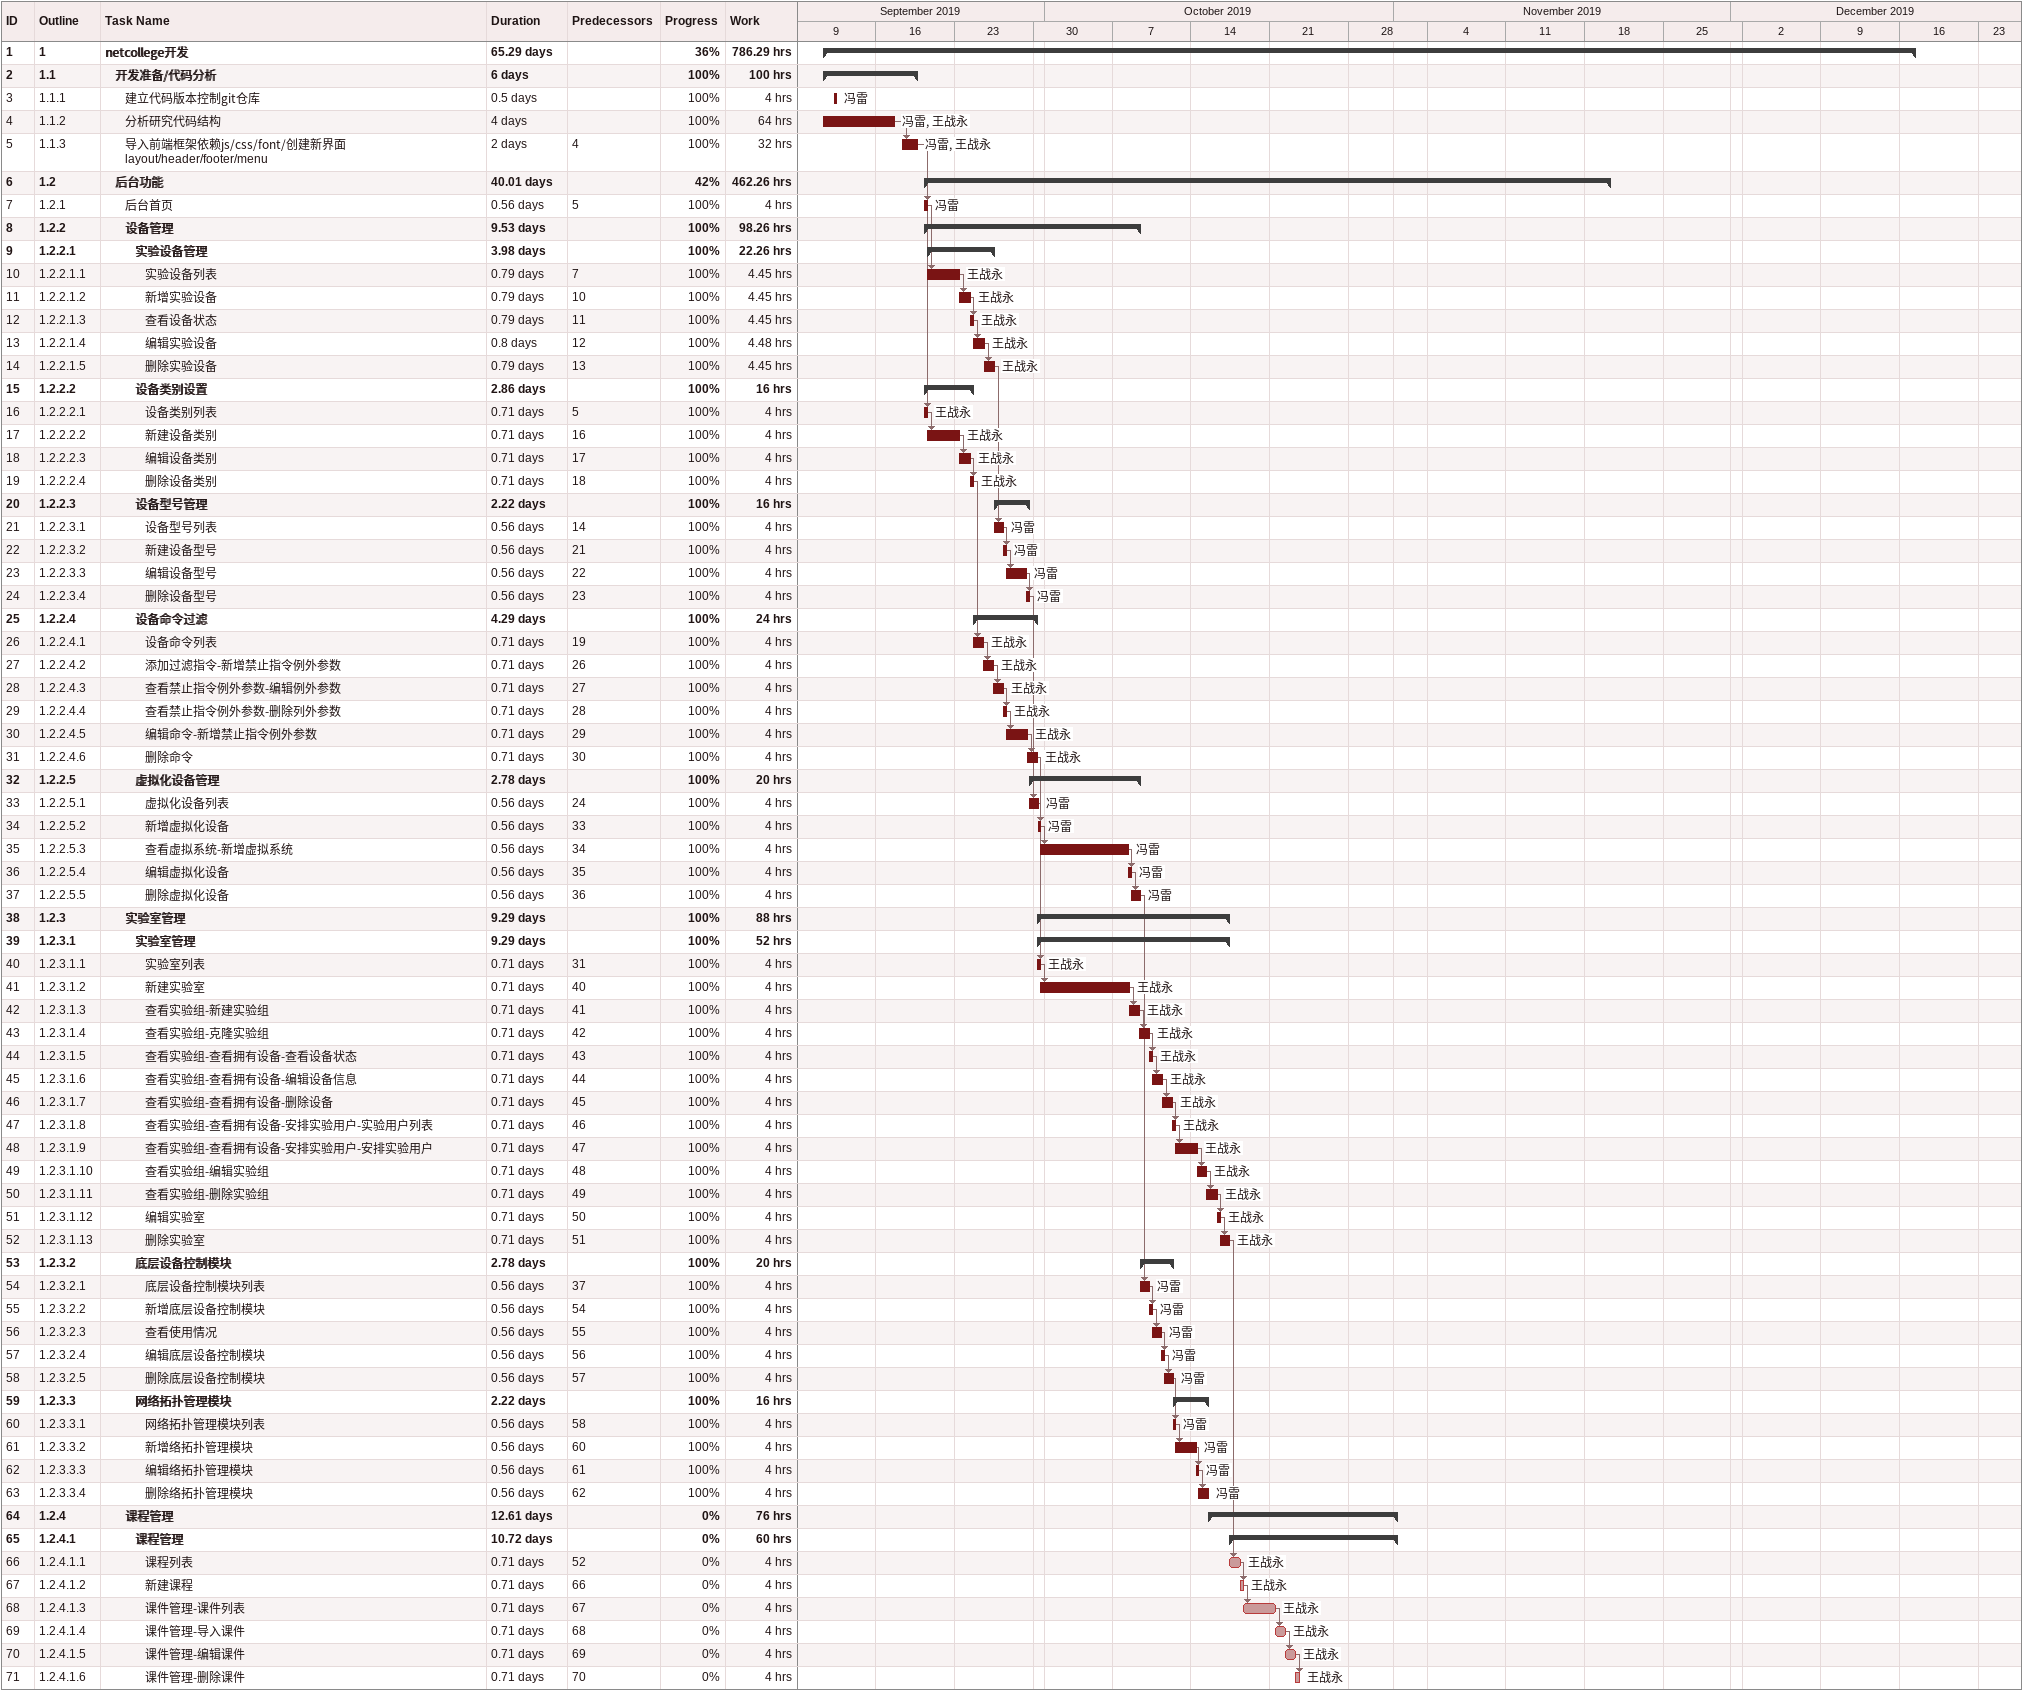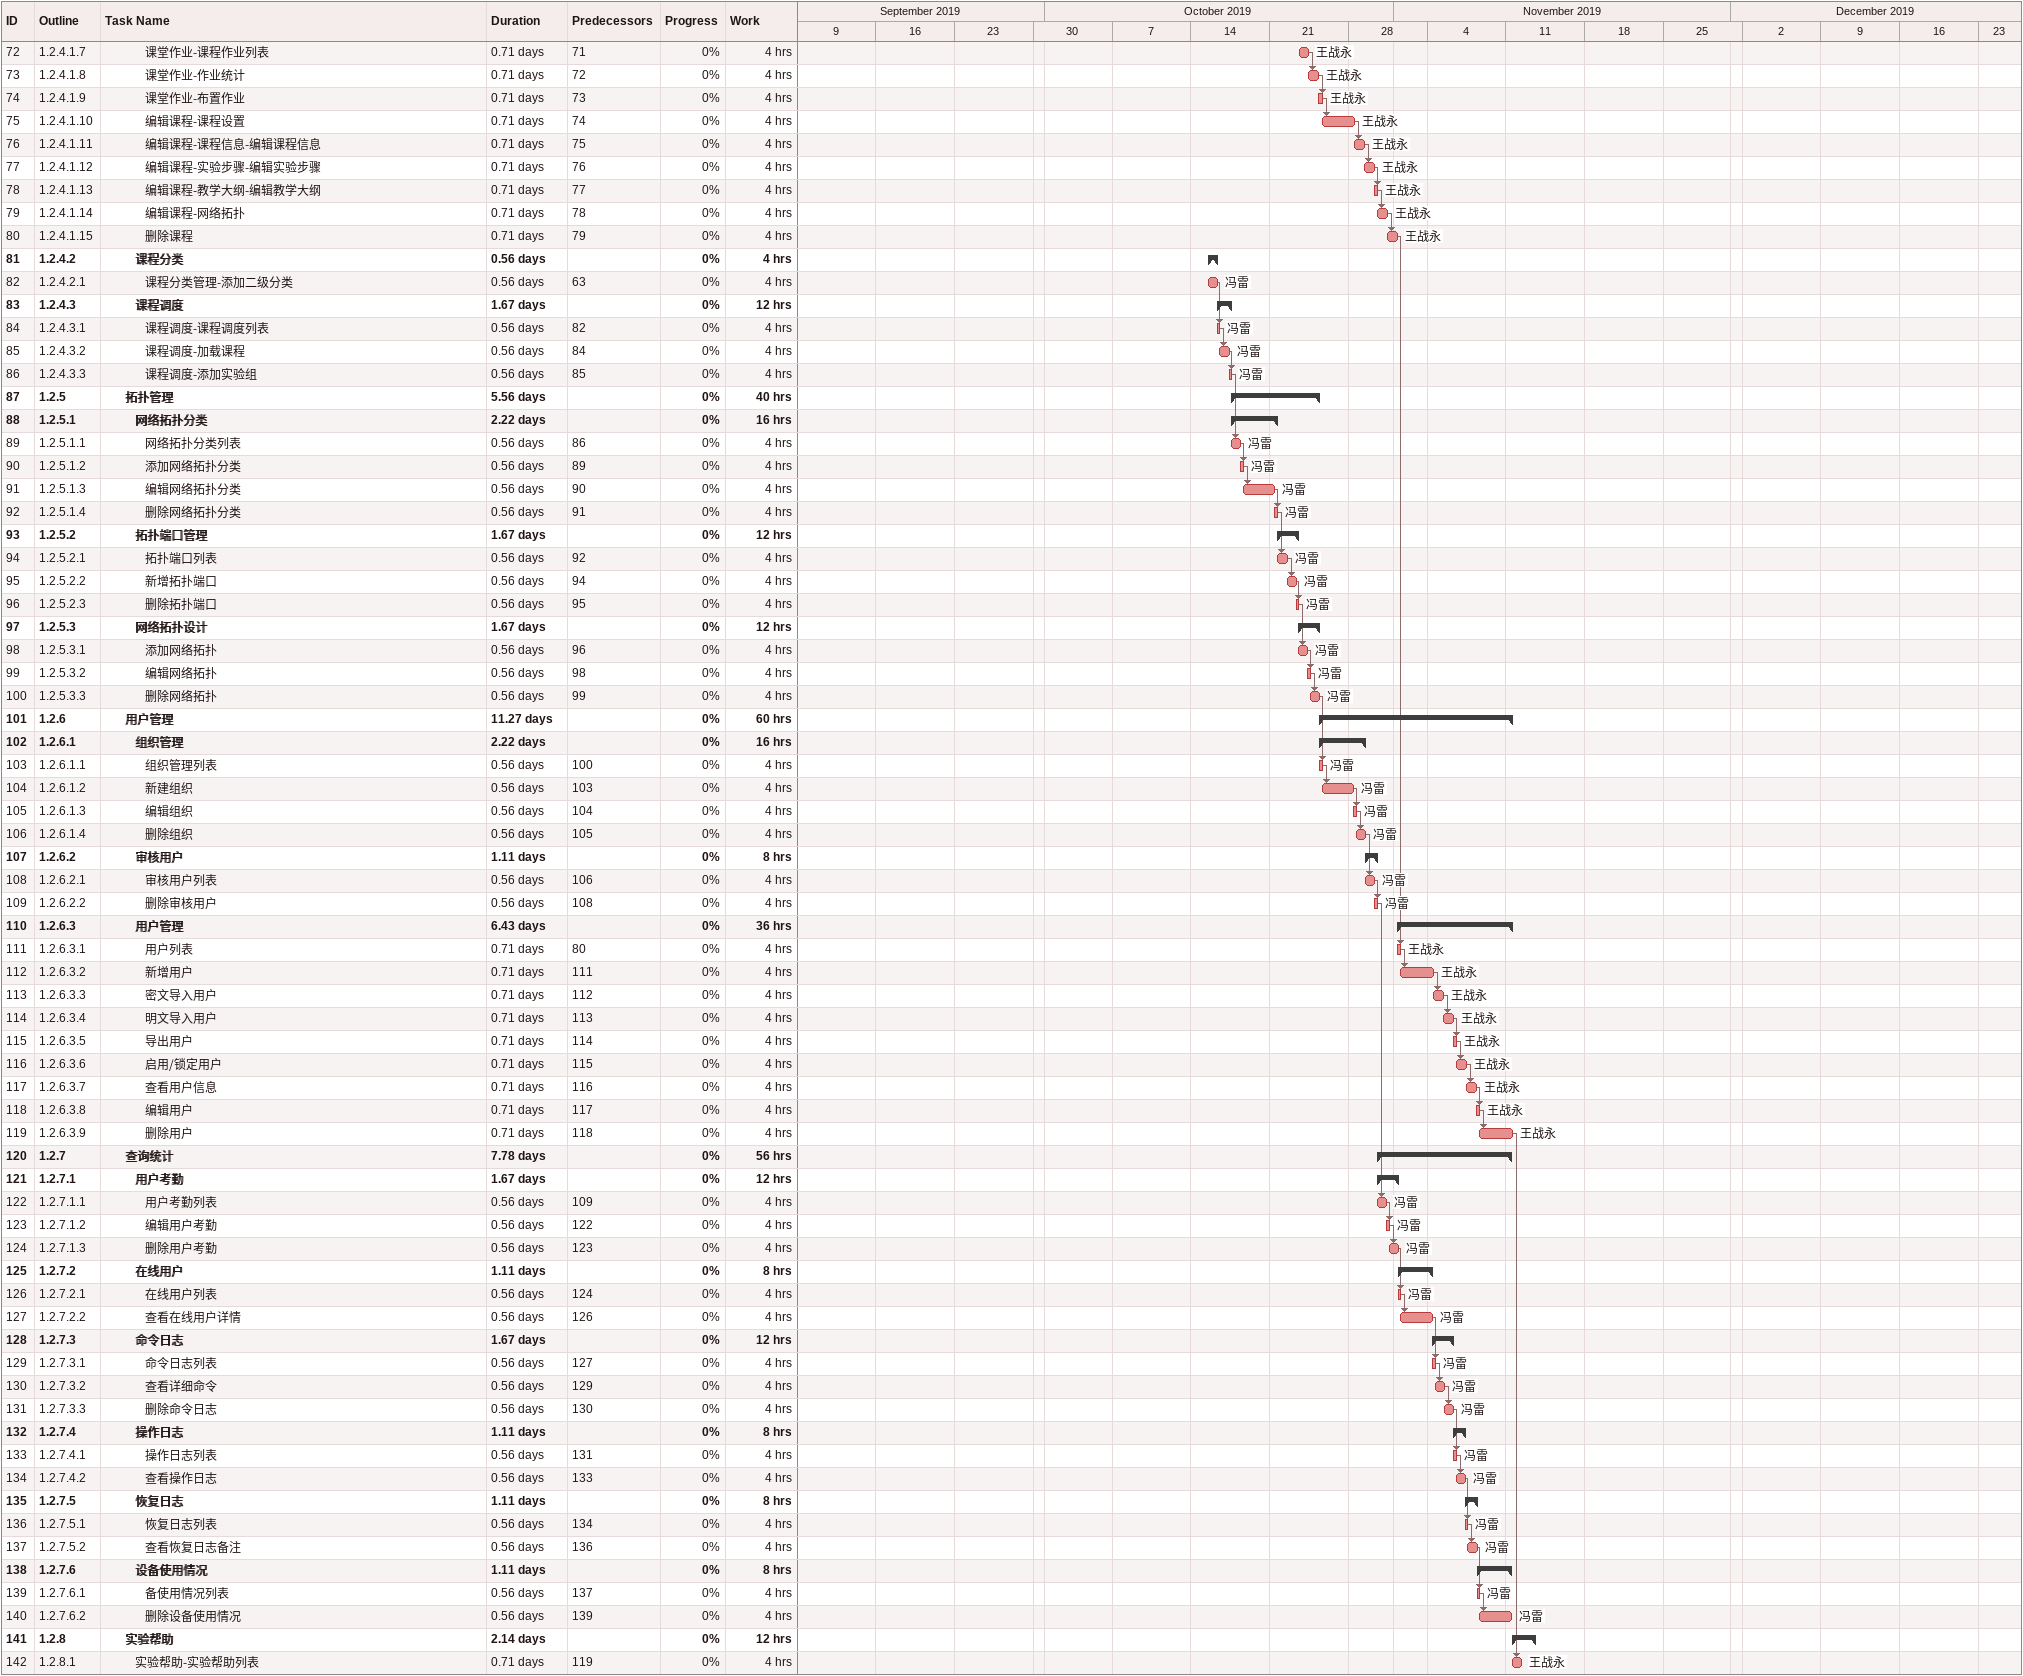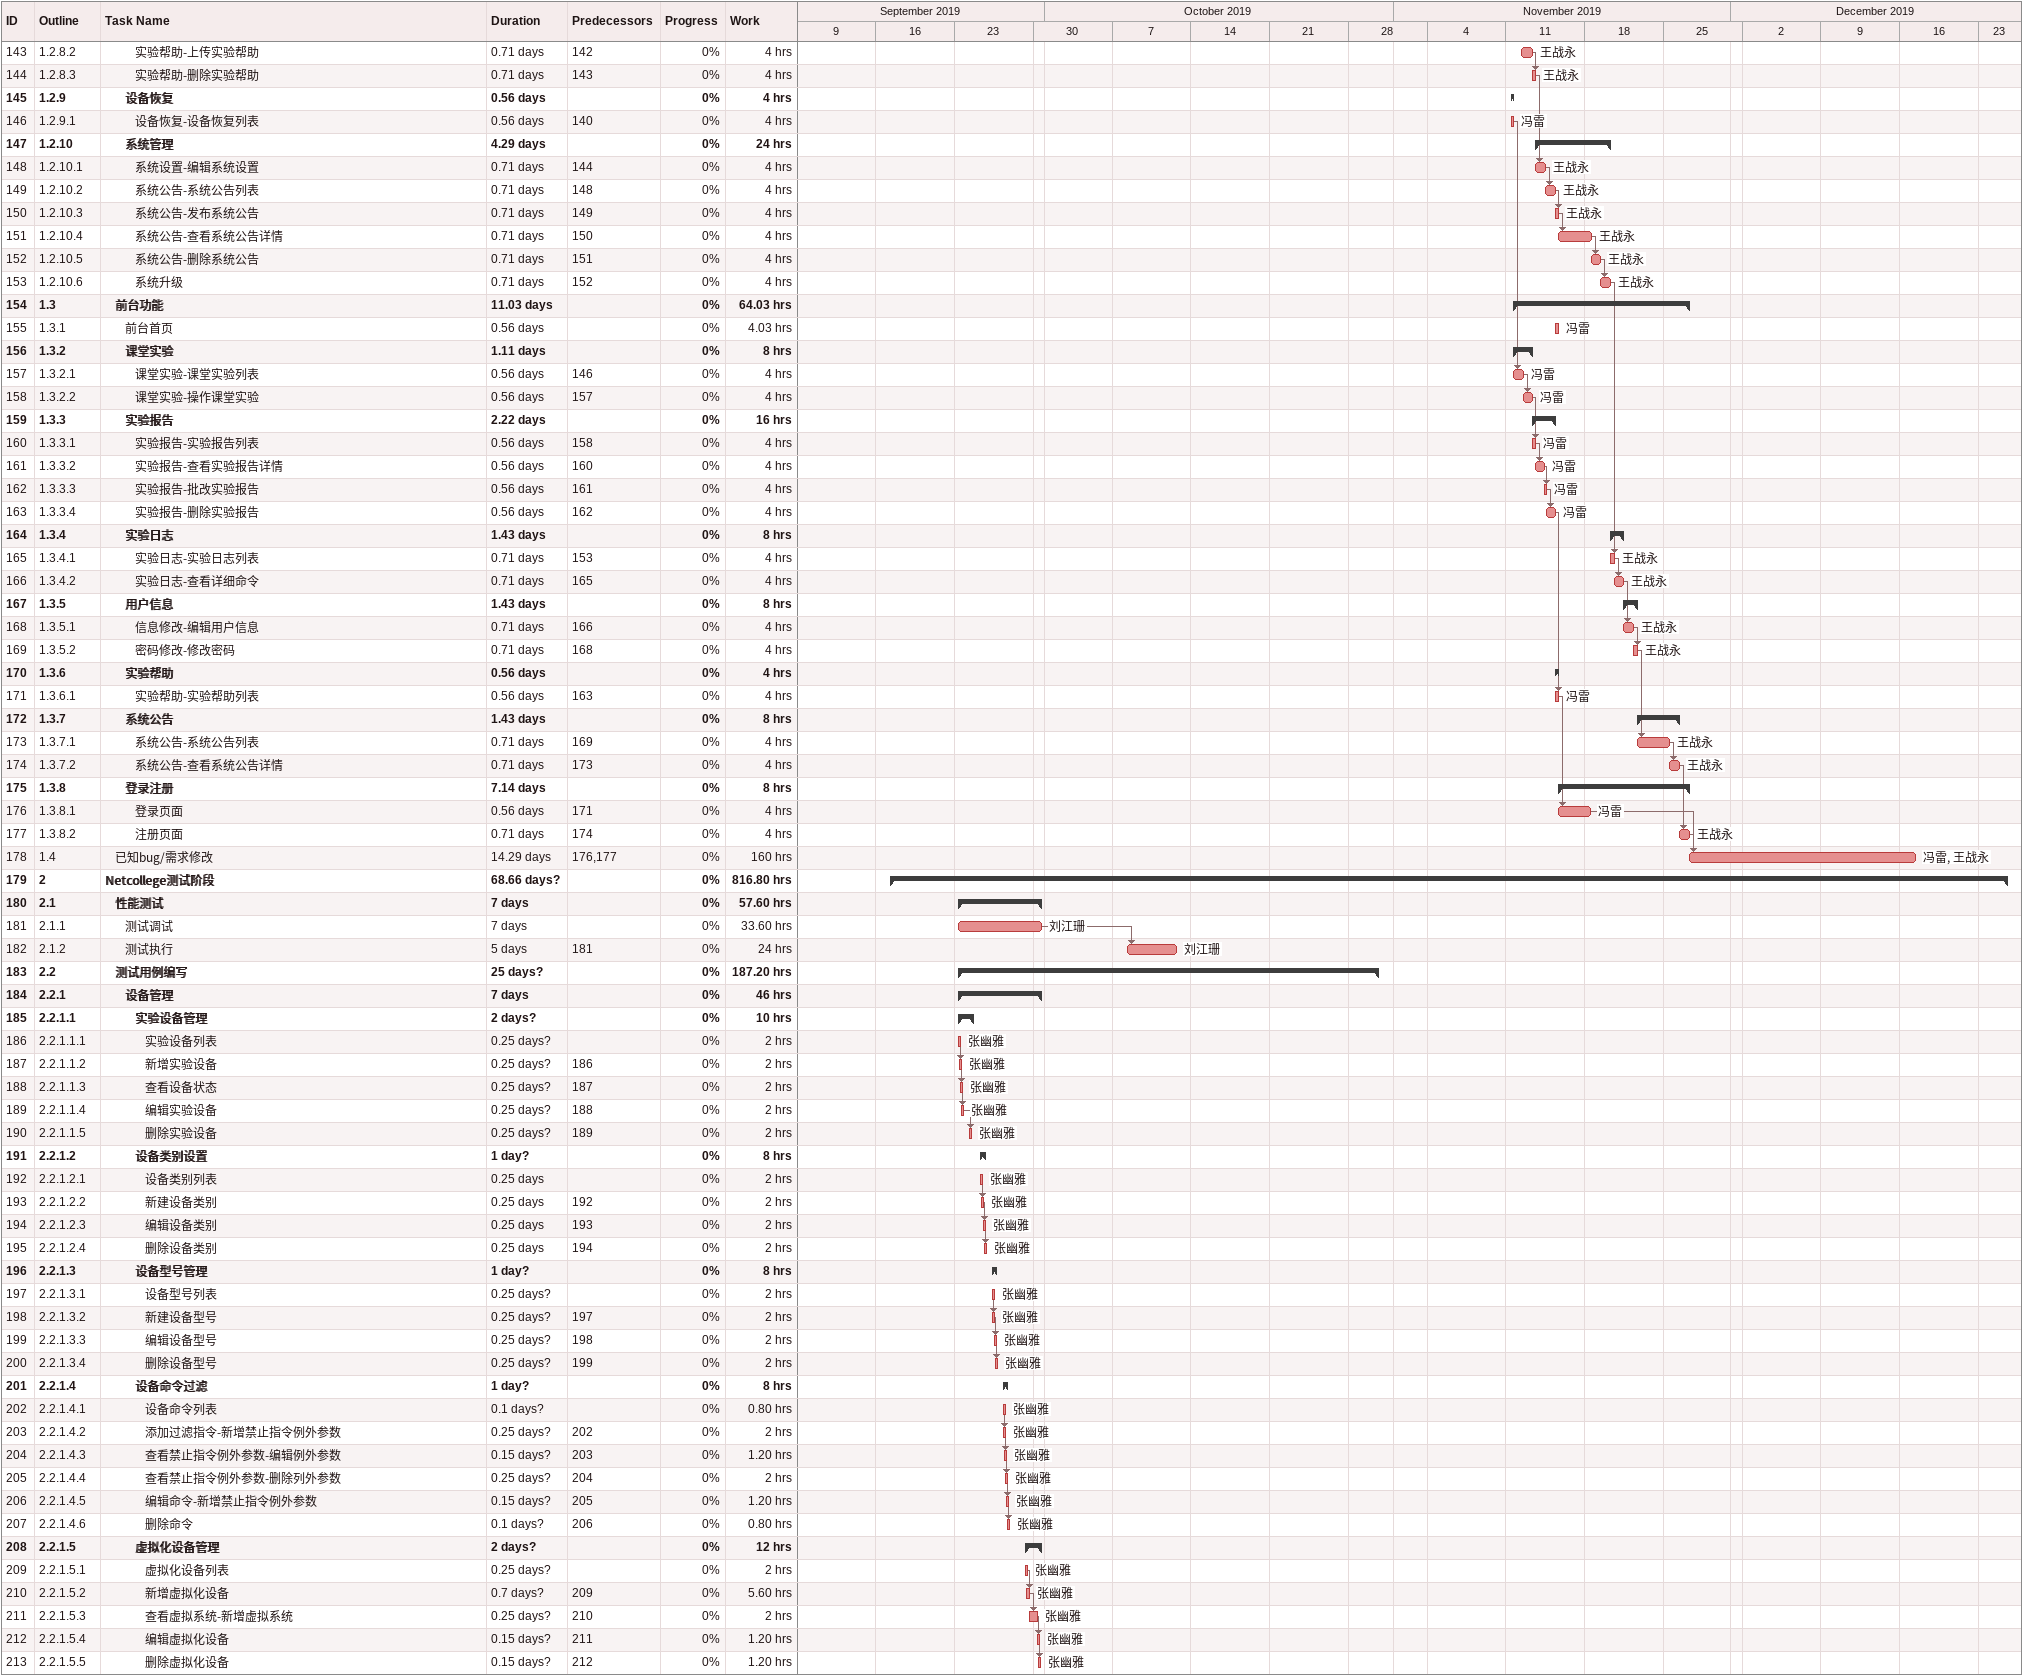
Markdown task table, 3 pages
| ID | WBS | Task | Duration | Start | Finish | Predecessors | Resources | % complete | Work (h) |
|---|---|---|---|---|---|---|---|---|---|
| 1 | 1 | **netcollege开发** | 65.29d | 2019-09-11 | 2019-12-17 |  |  | 36 | 786.29 |
| 2 | 1.1 | **开发准备/代码分析** | 6d | 2019-09-11 | 2019-09-19 |  |  | 100 | 100 |
| 3 | 1.1.1 | 建立代码版本控制git仓库 | 0.5d | 2019-09-12 | 2019-09-12 |  | 冯雷 | 100 | 4 |
| 4 | 1.1.2 | 分析研究代码结构 | 4d | 2019-09-11 | 2019-09-17 |  | 冯雷, 王战永 | 100 | 64 |
| 5 | 1.1.3 | 导入前端框架依赖js/css/font/创建新界面layout/header/footer/menu | 2d | 2019-09-18 | 2019-09-19 | 4 | 冯雷, 王战永 | 100 | 32 |
| 6 | 1.2 | **后台功能** | 40.01d | 2019-09-20 | 2019-11-20 |  |  | 42 | 462.26 |
| 7 | 1.2.1 | 后台首页 | 0.56d | 2019-09-20 | 2019-09-20 | 5 | 冯雷 | 100 | 4 |
| 8 | 1.2.2 | **设备管理** | 9.53d | 2019-09-20 | 2019-10-09 |  |  | 100 | 98.26 |
| 9 | 1.2.2.1 | **实验设备管理** | 3.98d | 2019-09-20 | 2019-09-26 |  |  | 100 | 22.26 |
| 10 | 1.2.2.1.1 | 实验设备列表 | 0.79d | 2019-09-20 | 2019-09-23 | 7 | 王战永 | 100 | 4.45 |
| 11 | 1.2.2.1.2 | 新增实验设备 | 0.79d | 2019-09-23 | 2019-09-24 | 10 | 王战永 | 100 | 4.45 |
| 12 | 1.2.2.1.3 | 查看设备状态 | 0.79d | 2019-09-24 | 2019-09-24 | 11 | 王战永 | 100 | 4.45 |
| 13 | 1.2.2.1.4 | 编辑实验设备 | 0.8d | 2019-09-24 | 2019-09-25 | 12 | 王战永 | 100 | 4.48 |
| 14 | 1.2.2.1.5 | 删除实验设备 | 0.79d | 2019-09-25 | 2019-09-26 | 13 | 王战永 | 100 | 4.45 |
| 15 | 1.2.2.2 | **设备类别设置** | 2.86d | 2019-09-20 | 2019-09-24 |  |  | 100 | 16 |
| 16 | 1.2.2.2.1 | 设备类别列表 | 0.71d | 2019-09-20 | 2019-09-20 | 5 | 王战永 | 100 | 4 |
| 17 | 1.2.2.2.2 | 新建设备类别 | 0.71d | 2019-09-20 | 2019-09-23 | 16 | 王战永 | 100 | 4 |
| 18 | 1.2.2.2.3 | 编辑设备类别 | 0.71d | 2019-09-23 | 2019-09-24 | 17 | 王战永 | 100 | 4 |
| 19 | 1.2.2.2.4 | 删除设备类别 | 0.71d | 2019-09-24 | 2019-09-24 | 18 | 王战永 | 100 | 4 |
| 20 | 1.2.2.3 | **设备型号管理** | 2.22d | 2019-09-26 | 2019-09-29 |  |  | 100 | 16 |
| 21 | 1.2.2.3.1 | 设备型号列表 | 0.56d | 2019-09-26 | 2019-09-27 | 14 | 冯雷 | 100 | 4 |
| 22 | 1.2.2.3.2 | 新建设备型号 | 0.56d | 2019-09-27 | 2019-09-27 | 21 | 冯雷 | 100 | 4 |
| 23 | 1.2.2.3.3 | 编辑设备型号 | 0.56d | 2019-09-27 | 2019-09-29 | 22 | 冯雷 | 100 | 4 |
| 24 | 1.2.2.3.4 | 删除设备型号 | 0.56d | 2019-09-29 | 2019-09-29 | 23 | 冯雷 | 100 | 4 |
| 25 | 1.2.2.4 | **设备命令过滤** | 4.29d | 2019-09-24 | 2019-09-30 |  |  | 100 | 24 |
| 26 | 1.2.2.4.1 | 设备命令列表 | 0.71d | 2019-09-24 | 2019-09-25 | 19 | 王战永 | 100 | 4 |
| 27 | 1.2.2.4.2 | 添加过滤指令-新增禁止指令例外参数 | 0.71d | 2019-09-25 | 2019-09-26 | 26 | 王战永 | 100 | 4 |
| 28 | 1.2.2.4.3 | 查看禁止指令例外参数-编辑例外参数 | 0.71d | 2019-09-26 | 2019-09-27 | 27 | 王战永 | 100 | 4 |
| 29 | 1.2.2.4.4 | 查看禁止指令例外参数-删除列外参数 | 0.71d | 2019-09-27 | 2019-09-27 | 28 | 王战永 | 100 | 4 |
| 30 | 1.2.2.4.5 | 编辑命令-新增禁止指令例外参数 | 0.71d | 2019-09-27 | 2019-09-29 | 29 | 王战永 | 100 | 4 |
| 31 | 1.2.2.4.6 | 删除命令 | 0.71d | 2019-09-29 | 2019-09-30 | 30 | 王战永 | 100 | 4 |
| 32 | 1.2.2.5 | **虚拟化设备管理** | 2.78d | 2019-09-29 | 2019-10-09 |  |  | 100 | 20 |
| 33 | 1.2.2.5.1 | 虚拟化设备列表 | 0.56d | 2019-09-29 | 2019-09-30 | 24 | 冯雷 | 100 | 4 |
| 34 | 1.2.2.5.2 | 新增虚拟化设备 | 0.56d | 2019-09-30 | 2019-09-30 | 33 | 冯雷 | 100 | 4 |
| 35 | 1.2.2.5.3 | 查看虚拟系统-新增虚拟系统 | 0.56d | 2019-09-30 | 2019-10-08 | 34 | 冯雷 | 100 | 4 |
| 36 | 1.2.2.5.4 | 编辑虚拟化设备 | 0.56d | 2019-10-08 | 2019-10-08 | 35 | 冯雷 | 100 | 4 |
| 37 | 1.2.2.5.5 | 删除虚拟化设备 | 0.56d | 2019-10-08 | 2019-10-09 | 36 | 冯雷 | 100 | 4 |
| 38 | 1.2.3 | **实验室管理** | 9.29d | 2019-09-30 | 2019-10-17 |  |  | 100 | 88 |
| 39 | 1.2.3.1 | **实验室管理** | 9.29d | 2019-09-30 | 2019-10-17 |  |  | 100 | 52 |
| 40 | 1.2.3.1.1 | 实验室列表 | 0.71d | 2019-09-30 | 2019-09-30 | 31 | 王战永 | 100 | 4 |
| 41 | 1.2.3.1.2 | 新建实验室 | 0.71d | 2019-09-30 | 2019-10-08 | 40 | 王战永 | 100 | 4 |
| 42 | 1.2.3.1.3 | 查看实验组-新建实验组 | 0.71d | 2019-10-08 | 2019-10-09 | 41 | 王战永 | 100 | 4 |
| 43 | 1.2.3.1.4 | 查看实验组-克隆实验组 | 0.71d | 2019-10-09 | 2019-10-10 | 42 | 王战永 | 100 | 4 |
| 44 | 1.2.3.1.5 | 查看实验组-查看拥有设备-查看设备状态 | 0.71d | 2019-10-10 | 2019-10-10 | 43 | 王战永 | 100 | 4 |
| 45 | 1.2.3.1.6 | 查看实验组-查看拥有设备-编辑设备信息 | 0.71d | 2019-10-10 | 2019-10-11 | 44 | 王战永 | 100 | 4 |
| 46 | 1.2.3.1.7 | 查看实验组-查看拥有设备-删除设备 | 0.71d | 2019-10-11 | 2019-10-12 | 45 | 王战永 | 100 | 4 |
| 47 | 1.2.3.1.8 | 查看实验组-查看拥有设备-安排实验用户-实验用户列表 | 0.71d | 2019-10-12 | 2019-10-12 | 46 | 王战永 | 100 | 4 |
| 48 | 1.2.3.1.9 | 查看实验组-查看拥有设备-安排实验用户-安排实验用户 | 0.71d | 2019-10-12 | 2019-10-14 | 47 | 王战永 | 100 | 4 |
| 49 | 1.2.3.1.10 | 查看实验组-编辑实验组 | 0.71d | 2019-10-14 | 2019-10-15 | 48 | 王战永 | 100 | 4 |
| 50 | 1.2.3.1.11 | 查看实验组-删除实验组 | 0.71d | 2019-10-15 | 2019-10-16 | 49 | 王战永 | 100 | 4 |
| 51 | 1.2.3.1.12 | 编辑实验室 | 0.71d | 2019-10-16 | 2019-10-16 | 50 | 王战永 | 100 | 4 |
| 52 | 1.2.3.1.13 | 删除实验室 | 0.71d | 2019-10-16 | 2019-10-17 | 51 | 王战永 | 100 | 4 |
| 53 | 1.2.3.2 | **底层设备控制模块** | 2.78d | 2019-10-09 | 2019-10-12 |  |  | 100 | 20 |
| 54 | 1.2.3.2.1 | 底层设备控制模块列表 | 0.56d | 2019-10-09 | 2019-10-10 | 37 | 冯雷 | 100 | 4 |
| 55 | 1.2.3.2.2 | 新增底层设备控制模块 | 0.56d | 2019-10-10 | 2019-10-10 | 54 | 冯雷 | 100 | 4 |
| 56 | 1.2.3.2.3 | 查看使用情况 | 0.56d | 2019-10-10 | 2019-10-11 | 55 | 冯雷 | 100 | 4 |
| 57 | 1.2.3.2.4 | 编辑底层设备控制模块 | 0.56d | 2019-10-11 | 2019-10-11 | 56 | 冯雷 | 100 | 4 |
| 58 | 1.2.3.2.5 | 删除底层设备控制模块 | 0.56d | 2019-10-11 | 2019-10-12 | 57 | 冯雷 | 100 | 4 |
| 59 | 1.2.3.3 | **网络拓扑管理模块** | 2.22d | 2019-10-12 | 2019-10-15 |  |  | 100 | 16 |
| 60 | 1.2.3.3.1 | 网络拓扑管理模块列表 | 0.56d | 2019-10-12 | 2019-10-12 | 58 | 冯雷 | 100 | 4 |
| 61 | 1.2.3.3.2 | 新增络拓扑管理模块 | 0.56d | 2019-10-12 | 2019-10-14 | 60 | 冯雷 | 100 | 4 |
| 62 | 1.2.3.3.3 | 编辑络拓扑管理模块 | 0.56d | 2019-10-14 | 2019-10-14 | 61 | 冯雷 | 100 | 4 |
| 63 | 1.2.3.3.4 | 删除络拓扑管理模块 | 0.56d | 2019-10-14 | 2019-10-15 | 62 | 冯雷 | 100 | 4 |
| 64 | 1.2.4 | **课程管理** | 12.61d | 2019-10-15 | 2019-11-01 |  |  | 0 | 76 |
| 65 | 1.2.4.1 | **课程管理** | 10.72d | 2019-10-17 | 2019-11-01 |  |  | 0 | 60 |
| 66 | 1.2.4.1.1 | 课程列表 | 0.71d | 2019-10-17 | 2019-10-18 | 52 | 王战永 | 0 | 4 |
| 67 | 1.2.4.1.2 | 新建课程 | 0.71d | 2019-10-18 | 2019-10-18 | 66 | 王战永 | 0 | 4 |
| 68 | 1.2.4.1.3 | 课件管理-课件列表 | 0.71d | 2019-10-18 | 2019-10-21 | 67 | 王战永 | 0 | 4 |
| 69 | 1.2.4.1.4 | 课件管理-导入课件 | 0.71d | 2019-10-21 | 2019-10-22 | 68 | 王战永 | 0 | 4 |
| 70 | 1.2.4.1.5 | 课件管理-编辑课件 | 0.71d | 2019-10-22 | 2019-10-23 | 69 | 王战永 | 0 | 4 |
| 71 | 1.2.4.1.6 | 课件管理-删除课件 | 0.71d | 2019-10-23 | 2019-10-23 | 70 | 王战永 | 0 | 4 |
| 72 | 1.2.4.1.7 | 课堂作业-课程作业列表 | 0.71d | 2019-10-23 | 2019-10-24 | 71 | 王战永 | 0 | 4 |
| 73 | 1.2.4.1.8 | 课堂作业-作业统计 | 0.71d | 2019-10-24 | 2019-10-25 | 72 | 王战永 | 0 | 4 |
| 74 | 1.2.4.1.9 | 课堂作业-布置作业 | 0.71d | 2019-10-25 | 2019-10-25 | 73 | 王战永 | 0 | 4 |
| 75 | 1.2.4.1.10 | 编辑课程-课程设置 | 0.71d | 2019-10-25 | 2019-10-28 | 74 | 王战永 | 0 | 4 |
| 76 | 1.2.4.1.11 | 编辑课程-课程信息-编辑课程信息 | 0.71d | 2019-10-28 | 2019-10-29 | 75 | 王战永 | 0 | 4 |
| 77 | 1.2.4.1.12 | 编辑课程-实验步骤-编辑实验步骤 | 0.71d | 2019-10-29 | 2019-10-30 | 76 | 王战永 | 0 | 4 |
| 78 | 1.2.4.1.13 | 编辑课程-教学大纲-编辑教学大纲 | 0.71d | 2019-10-30 | 2019-10-30 | 77 | 王战永 | 0 | 4 |
| 79 | 1.2.4.1.14 | 编辑课程-网络拓扑 | 0.71d | 2019-10-30 | 2019-10-31 | 78 | 王战永 | 0 | 4 |
| 80 | 1.2.4.1.15 | 删除课程 | 0.71d | 2019-10-31 | 2019-11-01 | 79 | 王战永 | 0 | 4 |
| 81 | 1.2.4.2 | **课程分类** | 0.56d | 2019-10-15 | 2019-10-16 |  |  | 0 | 4 |
| 82 | 1.2.4.2.1 | 课程分类管理-添加二级分类 | 0.56d | 2019-10-15 | 2019-10-16 | 63 | 冯雷 | 0 | 4 |
| 83 | 1.2.4.3 | **课程调度** | 1.67d | 2019-10-16 | 2019-10-17 |  |  | 0 | 12 |
| 84 | 1.2.4.3.1 | 课程调度-课程调度列表 | 0.56d | 2019-10-16 | 2019-10-16 | 82 | 冯雷 | 0 | 4 |
| 85 | 1.2.4.3.2 | 课程调度-加载课程 | 0.56d | 2019-10-16 | 2019-10-17 | 84 | 冯雷 | 0 | 4 |
| 86 | 1.2.4.3.3 | 课程调度-添加实验组 | 0.56d | 2019-10-17 | 2019-10-17 | 85 | 冯雷 | 0 | 4 |
| 87 | 1.2.5 | **拓扑管理** | 5.56d | 2019-10-17 | 2019-10-25 |  |  | 0 | 40 |
| 88 | 1.2.5.1 | **网络拓扑分类** | 2.22d | 2019-10-17 | 2019-10-21 |  |  | 0 | 16 |
| 89 | 1.2.5.1.1 | 网络拓扑分类列表 | 0.56d | 2019-10-17 | 2019-10-18 | 86 | 冯雷 | 0 | 4 |
| 90 | 1.2.5.1.2 | 添加网络拓扑分类 | 0.56d | 2019-10-18 | 2019-10-18 | 89 | 冯雷 | 0 | 4 |
| 91 | 1.2.5.1.3 | 编辑网络拓扑分类 | 0.56d | 2019-10-18 | 2019-10-21 | 90 | 冯雷 | 0 | 4 |
| 92 | 1.2.5.1.4 | 删除网络拓扑分类 | 0.56d | 2019-10-21 | 2019-10-21 | 91 | 冯雷 | 0 | 4 |
| 93 | 1.2.5.2 | **拓扑端口管理** | 1.67d | 2019-10-21 | 2019-10-23 |  |  | 0 | 12 |
| 94 | 1.2.5.2.1 | 拓扑端口列表 | 0.56d | 2019-10-21 | 2019-10-22 | 92 | 冯雷 | 0 | 4 |
| 95 | 1.2.5.2.2 | 新增拓扑端口 | 0.56d | 2019-10-22 | 2019-10-23 | 94 | 冯雷 | 0 | 4 |
| 96 | 1.2.5.2.3 | 删除拓扑端口 | 0.56d | 2019-10-23 | 2019-10-23 | 95 | 冯雷 | 0 | 4 |
| 97 | 1.2.5.3 | **网络拓扑设计** | 1.67d | 2019-10-23 | 2019-10-25 |  |  | 0 | 12 |
| 98 | 1.2.5.3.1 | 添加网络拓扑 | 0.56d | 2019-10-23 | 2019-10-24 | 96 | 冯雷 | 0 | 4 |
| 99 | 1.2.5.3.2 | 编辑网络拓扑 | 0.56d | 2019-10-24 | 2019-10-24 | 98 | 冯雷 | 0 | 4 |
| 100 | 1.2.5.3.3 | 删除网络拓扑 | 0.56d | 2019-10-24 | 2019-10-25 | 99 | 冯雷 | 0 | 4 |
| 101 | 1.2.6 | **用户管理** | 11.27d | 2019-10-25 | 2019-11-11 |  |  | 0 | 60 |
| 102 | 1.2.6.1 | **组织管理** | 2.22d | 2019-10-25 | 2019-10-29 |  |  | 0 | 16 |
| 103 | 1.2.6.1.1 | 组织管理列表 | 0.56d | 2019-10-25 | 2019-10-25 | 100 | 冯雷 | 0 | 4 |
| 104 | 1.2.6.1.2 | 新建组织 | 0.56d | 2019-10-25 | 2019-10-28 | 103 | 冯雷 | 0 | 4 |
| 105 | 1.2.6.1.3 | 编辑组织 | 0.56d | 2019-10-28 | 2019-10-28 | 104 | 冯雷 | 0 | 4 |
| 106 | 1.2.6.1.4 | 删除组织 | 0.56d | 2019-10-28 | 2019-10-29 | 105 | 冯雷 | 0 | 4 |
| 107 | 1.2.6.2 | **审核用户** | 1.11d | 2019-10-29 | 2019-10-30 |  |  | 0 | 8 |
| 108 | 1.2.6.2.1 | 审核用户列表 | 0.56d | 2019-10-29 | 2019-10-30 | 106 | 冯雷 | 0 | 4 |
| 109 | 1.2.6.2.2 | 删除审核用户 | 0.56d | 2019-10-30 | 2019-10-30 | 108 | 冯雷 | 0 | 4 |
| 110 | 1.2.6.3 | **用户管理** | 6.43d | 2019-11-01 | 2019-11-11 |  |  | 0 | 36 |
| 111 | 1.2.6.3.1 | 用户列表 | 0.71d | 2019-11-01 | 2019-11-01 | 80 | 王战永 | 0 | 4 |
| 112 | 1.2.6.3.2 | 新增用户 | 0.71d | 2019-11-01 | 2019-11-04 | 111 | 王战永 | 0 | 4 |
| 113 | 1.2.6.3.3 | 密文导入用户 | 0.71d | 2019-11-04 | 2019-11-05 | 112 | 王战永 | 0 | 4 |
| 114 | 1.2.6.3.4 | 明文导入用户 | 0.71d | 2019-11-05 | 2019-11-06 | 113 | 王战永 | 0 | 4 |
| 115 | 1.2.6.3.5 | 导出用户 | 0.71d | 2019-11-06 | 2019-11-06 | 114 | 王战永 | 0 | 4 |
| 116 | 1.2.6.3.6 | 启用/锁定用户 | 0.71d | 2019-11-06 | 2019-11-07 | 115 | 王战永 | 0 | 4 |
| 117 | 1.2.6.3.7 | 查看用户信息 | 0.71d | 2019-11-07 | 2019-11-08 | 116 | 王战永 | 0 | 4 |
| 118 | 1.2.6.3.8 | 编辑用户 | 0.71d | 2019-11-08 | 2019-11-08 | 117 | 王战永 | 0 | 4 |
| 119 | 1.2.6.3.9 | 删除用户 | 0.71d | 2019-11-08 | 2019-11-11 | 118 | 王战永 | 0 | 4 |
| 120 | 1.2.7 | **查询统计** | 7.78d | 2019-10-30 | 2019-11-11 |  |  | 0 | 56 |
| 121 | 1.2.7.1 | **用户考勤** | 1.67d | 2019-10-30 | 2019-11-01 |  |  | 0 | 12 |
| 122 | 1.2.7.1.1 | 用户考勤列表 | 0.56d | 2019-10-30 | 2019-10-31 | 109 | 冯雷 | 0 | 4 |
| 123 | 1.2.7.1.2 | 编辑用户考勤 | 0.56d | 2019-10-31 | 2019-10-31 | 122 | 冯雷 | 0 | 4 |
| 124 | 1.2.7.1.3 | 删除用户考勤 | 0.56d | 2019-10-31 | 2019-11-01 | 123 | 冯雷 | 0 | 4 |
| 125 | 1.2.7.2 | **在线用户** | 1.11d | 2019-11-01 | 2019-11-04 |  |  | 0 | 8 |
| 126 | 1.2.7.2.1 | 在线用户列表 | 0.56d | 2019-11-01 | 2019-11-01 | 124 | 冯雷 | 0 | 4 |
| 127 | 1.2.7.2.2 | 查看在线用户详情 | 0.56d | 2019-11-01 | 2019-11-04 | 126 | 冯雷 | 0 | 4 |
| 128 | 1.2.7.3 | **命令日志** | 1.67d | 2019-11-04 | 2019-11-06 |  |  | 0 | 12 |
| 129 | 1.2.7.3.1 | 命令日志列表 | 0.56d | 2019-11-04 | 2019-11-04 | 127 | 冯雷 | 0 | 4 |
| 130 | 1.2.7.3.2 | 查看详细命令 | 0.56d | 2019-11-04 | 2019-11-05 | 129 | 冯雷 | 0 | 4 |
| 131 | 1.2.7.3.3 | 删除命令日志 | 0.56d | 2019-11-05 | 2019-11-06 | 130 | 冯雷 | 0 | 4 |
| 132 | 1.2.7.4 | **操作日志** | 1.11d | 2019-11-06 | 2019-11-07 |  |  | 0 | 8 |
| 133 | 1.2.7.4.1 | 操作日志列表 | 0.56d | 2019-11-06 | 2019-11-06 | 131 | 冯雷 | 0 | 4 |
| 134 | 1.2.7.4.2 | 查看操作日志 | 0.56d | 2019-11-06 | 2019-11-07 | 133 | 冯雷 | 0 | 4 |
| 135 | 1.2.7.5 | **恢复日志** | 1.11d | 2019-11-07 | 2019-11-08 |  |  | 0 | 8 |
| 136 | 1.2.7.5.1 | 恢复日志列表 | 0.56d | 2019-11-07 | 2019-11-07 | 134 | 冯雷 | 0 | 4 |
| 137 | 1.2.7.5.2 | 查看恢复日志备注 | 0.56d | 2019-11-07 | 2019-11-08 | 136 | 冯雷 | 0 | 4 |
| 138 | 1.2.7.6 | **设备使用情况** | 1.11d | 2019-11-08 | 2019-11-11 |  |  | 0 | 8 |
| 139 | 1.2.7.6.1 | 备使用情况列表 | 0.56d | 2019-11-08 | 2019-11-08 | 137 | 冯雷 | 0 | 4 |
| 140 | 1.2.7.6.2 | 删除设备使用情况 | 0.56d | 2019-11-08 | 2019-11-11 | 139 | 冯雷 | 0 | 4 |
| 141 | 1.2.8 | **实验帮助** | 2.14d | 2019-11-11 | 2019-11-13 |  |  | 0 | 12 |
| 142 | 1.2.8.1 | 实验帮助-实验帮助列表 | 0.71d | 2019-11-11 | 2019-11-12 | 119 | 王战永 | 0 | 4 |
| 143 | 1.2.8.2 | 实验帮助-上传实验帮助 | 0.71d | 2019-11-12 | 2019-11-13 | 142 | 王战永 | 0 | 4 |
| 144 | 1.2.8.3 | 实验帮助-删除实验帮助 | 0.71d | 2019-11-13 | 2019-11-13 | 143 | 王战永 | 0 | 4 |
| 145 | 1.2.9 | **设备恢复** | 0.56d | 2019-11-11 | 2019-11-11 |  |  | 0 | 4 |
| 146 | 1.2.9.1 | 设备恢复-设备恢复列表 | 0.56d | 2019-11-11 | 2019-11-11 | 140 | 冯雷 | 0 | 4 |
| 147 | 1.2.10 | **系统管理** | 4.29d | 2019-11-13 | 2019-11-20 |  |  | 0 | 24 |
| 148 | 1.2.10.1 | 系统设置-编辑系统设置 | 0.71d | 2019-11-13 | 2019-11-14 | 144 | 王战永 | 0 | 4 |
| 149 | 1.2.10.2 | 系统公告-系统公告列表 | 0.71d | 2019-11-14 | 2019-11-15 | 148 | 王战永 | 0 | 4 |
| 150 | 1.2.10.3 | 系统公告-发布系统公告 | 0.71d | 2019-11-15 | 2019-11-15 | 149 | 王战永 | 0 | 4 |
| 151 | 1.2.10.4 | 系统公告-查看系统公告详情 | 0.71d | 2019-11-15 | 2019-11-18 | 150 | 王战永 | 0 | 4 |
| 152 | 1.2.10.5 | 系统公告-删除系统公告 | 0.71d | 2019-11-18 | 2019-11-19 | 151 | 王战永 | 0 | 4 |
| 153 | 1.2.10.6 | 系统升级 | 0.71d | 2019-11-19 | 2019-11-20 | 152 | 王战永 | 0 | 4 |
| 154 | 1.3 | **前台功能** | 11.03d | 2019-11-11 | 2019-11-27 |  |  | 0 | 64.03 |
| 155 | 1.3.1 | 前台首页 | 0.56d | 2019-11-15 | 2019-11-15 |  | 冯雷 | 0 | 4.03 |
| 156 | 1.3.2 | **课堂实验** | 1.11d | 2019-11-11 | 2019-11-13 |  |  | 0 | 8 |
| 157 | 1.3.2.1 | 课堂实验-课堂实验列表 | 0.56d | 2019-11-11 | 2019-11-12 | 146 | 冯雷 | 0 | 4 |
| 158 | 1.3.2.2 | 课堂实验-操作课堂实验 | 0.56d | 2019-11-12 | 2019-11-13 | 157 | 冯雷 | 0 | 4 |
| 159 | 1.3.3 | **实验报告** | 2.22d | 2019-11-13 | 2019-11-15 |  |  | 0 | 16 |
| 160 | 1.3.3.1 | 实验报告-实验报告列表 | 0.56d | 2019-11-13 | 2019-11-13 | 158 | 冯雷 | 0 | 4 |
| 161 | 1.3.3.2 | 实验报告-查看实验报告详情 | 0.56d | 2019-11-13 | 2019-11-14 | 160 | 冯雷 | 0 | 4 |
| 162 | 1.3.3.3 | 实验报告-批改实验报告 | 0.56d | 2019-11-14 | 2019-11-14 | 161 | 冯雷 | 0 | 4 |
| 163 | 1.3.3.4 | 实验报告-删除实验报告 | 0.56d | 2019-11-14 | 2019-11-15 | 162 | 冯雷 | 0 | 4 |
| 164 | 1.3.4 | **实验日志** | 1.43d | 2019-11-20 | 2019-11-21 |  |  | 0 | 8 |
| 165 | 1.3.4.1 | 实验日志-实验日志列表 | 0.71d | 2019-11-20 | 2019-11-20 | 153 | 王战永 | 0 | 4 |
| 166 | 1.3.4.2 | 实验日志-查看详细命令 | 0.71d | 2019-11-20 | 2019-11-21 | 165 | 王战永 | 0 | 4 |
| 167 | 1.3.5 | **用户信息** | 1.43d | 2019-11-21 | 2019-11-22 |  |  | 0 | 8 |
| 168 | 1.3.5.1 | 信息修改-编辑用户信息 | 0.71d | 2019-11-21 | 2019-11-22 | 166 | 王战永 | 0 | 4 |
| 169 | 1.3.5.2 | 密码修改-修改密码 | 0.71d | 2019-11-22 | 2019-11-22 | 168 | 王战永 | 0 | 4 |
| 170 | 1.3.6 | **实验帮助** | 0.56d | 2019-11-15 | 2019-11-15 |  |  | 0 | 4 |
| 171 | 1.3.6.1 | 实验帮助-实验帮助列表 | 0.56d | 2019-11-15 | 2019-11-15 | 163 | 冯雷 | 0 | 4 |
| 172 | 1.3.7 | **系统公告** | 1.43d | 2019-11-22 | 2019-11-26 |  |  | 0 | 8 |
| 173 | 1.3.7.1 | 系统公告-系统公告列表 | 0.71d | 2019-11-22 | 2019-11-25 | 169 | 王战永 | 0 | 4 |
| 174 | 1.3.7.2 | 系统公告-查看系统公告详情 | 0.71d | 2019-11-25 | 2019-11-26 | 173 | 王战永 | 0 | 4 |
| 175 | 1.3.8 | **登录注册** | 7.14d | 2019-11-15 | 2019-11-27 |  |  | 0 | 8 |
| 176 | 1.3.8.1 | 登录页面 | 0.56d | 2019-11-15 | 2019-11-18 | 171 | 冯雷 | 0 | 4 |
| 177 | 1.3.8.2 | 注册页面 | 0.71d | 2019-11-26 | 2019-11-27 | 174 | 王战永 | 0 | 4 |
| 178 | 1.4 | 已知bug/需求修改 | 14.29d | 2019-11-27 | 2019-12-17 | 176, 177 | 冯雷, 王战永 | 0 | 160 |
| 179 | 2 | **Netcollege测试阶段** | 68.66d? | 2019-09-17 | 2019-12-25 |  |  | 0 | 816.80 |
| 180 | 2.1 | **性能测试** | 7d | 2019-09-23 | 2019-09-30 |  |  | 0 | 57.60 |
| 181 | 2.1.1 | 测试调试 | 7d | 2019-09-23 | 2019-09-30 |  | 刘江珊 | 0 | 33.60 |
| 182 | 2.1.2 | 测试执行 | 5d | 2019-10-08 | 2019-10-12 | 181 | 刘江珊 | 0 | 24 |
| 183 | 2.2 | **测试用例编写** | 25d? | 2019-09-23 | 2019-10-30 |  |  | 0 | 187.20 |
| 184 | 2.2.1 | **设备管理** | 7d | 2019-09-23 | 2019-09-30 |  |  | 0 | 46 |
| 185 | 2.2.1.1 | **实验设备管理** | 2d? | 2019-09-23 | 2019-09-24 |  |  | 0 | 10 |
| 186 | 2.2.1.1.1 | 实验设备列表 | 0.25d? | 2019-09-23 | 2019-09-23 |  | 张幽雅 | 0 | 2 |
| 187 | 2.2.1.1.2 | 新增实验设备 | 0.25d? | 2019-09-23 | 2019-09-23 | 186 | 张幽雅 | 0 | 2 |
| 188 | 2.2.1.1.3 | 查看设备状态 | 0.25d? | 2019-09-23 | 2019-09-23 | 187 | 张幽雅 | 0 | 2 |
| 189 | 2.2.1.1.4 | 编辑实验设备 | 0.25d? | 2019-09-23 | 2019-09-23 | 188 | 张幽雅 | 0 | 2 |
| 190 | 2.2.1.1.5 | 删除实验设备 | 0.25d? | 2019-09-24 | 2019-09-24 | 189 | 张幽雅 | 0 | 2 |
| 191 | 2.2.1.2 | **设备类别设置** | 1d? | 2019-09-25 | 2019-09-25 |  |  | 0 | 8 |
| 192 | 2.2.1.2.1 | 设备类别列表 | 0.25d | 2019-09-25 | 2019-09-25 |  | 张幽雅 | 0 | 2 |
| 193 | 2.2.1.2.2 | 新建设备类别 | 0.25d | 2019-09-25 | 2019-09-25 | 192 | 张幽雅 | 0 | 2 |
| 194 | 2.2.1.2.3 | 编辑设备类别 | 0.25d | 2019-09-25 | 2019-09-25 | 193 | 张幽雅 | 0 | 2 |
| 195 | 2.2.1.2.4 | 删除设备类别 | 0.25d | 2019-09-25 | 2019-09-25 | 194 | 张幽雅 | 0 | 2 |
| 196 | 2.2.1.3 | **设备型号管理** | 1d? | 2019-09-26 | 2019-09-26 |  |  | 0 | 8 |
| 197 | 2.2.1.3.1 | 设备型号列表 | 0.25d? | 2019-09-26 | 2019-09-26 |  | 张幽雅 | 0 | 2 |
| 198 | 2.2.1.3.2 | 新建设备型号 | 0.25d? | 2019-09-26 | 2019-09-26 | 197 | 张幽雅 | 0 | 2 |
| 199 | 2.2.1.3.3 | 编辑设备型号 | 0.25d? | 2019-09-26 | 2019-09-26 | 198 | 张幽雅 | 0 | 2 |
| 200 | 2.2.1.3.4 | 删除设备型号 | 0.25d? | 2019-09-26 | 2019-09-26 | 199 | 张幽雅 | 0 | 2 |
| 201 | 2.2.1.4 | **设备命令过滤** | 1d? | 2019-09-27 | 2019-09-27 |  |  | 0 | 8 |
| 202 | 2.2.1.4.1 | 设备命令列表 | 0.1d? | 2019-09-27 | 2019-09-27 |  | 张幽雅 | 0 | 0.80 |
| 203 | 2.2.1.4.2 | 添加过滤指令-新增禁止指令例外参数 | 0.25d? | 2019-09-27 | 2019-09-27 | 202 | 张幽雅 | 0 | 2 |
| 204 | 2.2.1.4.3 | 查看禁止指令例外参数-编辑例外参数 | 0.15d? | 2019-09-27 | 2019-09-27 | 203 | 张幽雅 | 0 | 1.20 |
| 205 | 2.2.1.4.4 | 查看禁止指令例外参数-删除列外参数 | 0.25d? | 2019-09-27 | 2019-09-27 | 204 | 张幽雅 | 0 | 2 |
| 206 | 2.2.1.4.5 | 编辑命令-新增禁止指令例外参数 | 0.15d? | 2019-09-27 | 2019-09-27 | 205 | 张幽雅 | 0 | 1.20 |
| 207 | 2.2.1.4.6 | 删除命令 | 0.1d? | 2019-09-27 | 2019-09-27 | 206 | 张幽雅 | 0 | 0.80 |
| 208 | 2.2.1.5 | **虚拟化设备管理** | 2d? | 2019-09-29 | 2019-09-30 |  |  | 0 | 12 |
| 209 | 2.2.1.5.1 | 虚拟化设备列表 | 0.25d? | 2019-09-29 | 2019-09-29 |  | 张幽雅 | 0 | 2 |
| 210 | 2.2.1.5.2 | 新增虚拟化设备 | 0.7d? | 2019-09-29 | 2019-09-29 | 209 | 张幽雅 | 0 | 5.60 |
| 211 | 2.2.1.5.3 | 查看虚拟系统-新增虚拟系统 | 0.25d? | 2019-09-29 | 2019-09-30 | 210 | 张幽雅 | 0 | 2 |
| 212 | 2.2.1.5.4 | 编辑虚拟化设备 | 0.15d? | 2019-09-30 | 2019-09-30 | 211 | 张幽雅 | 0 | 1.20 |
| 213 | 2.2.1.5.5 | 删除虚拟化设备 | 0.15d? | 2019-09-30 | 2019-09-30 | 212 | 张幽雅 | 0 | 1.20 |
